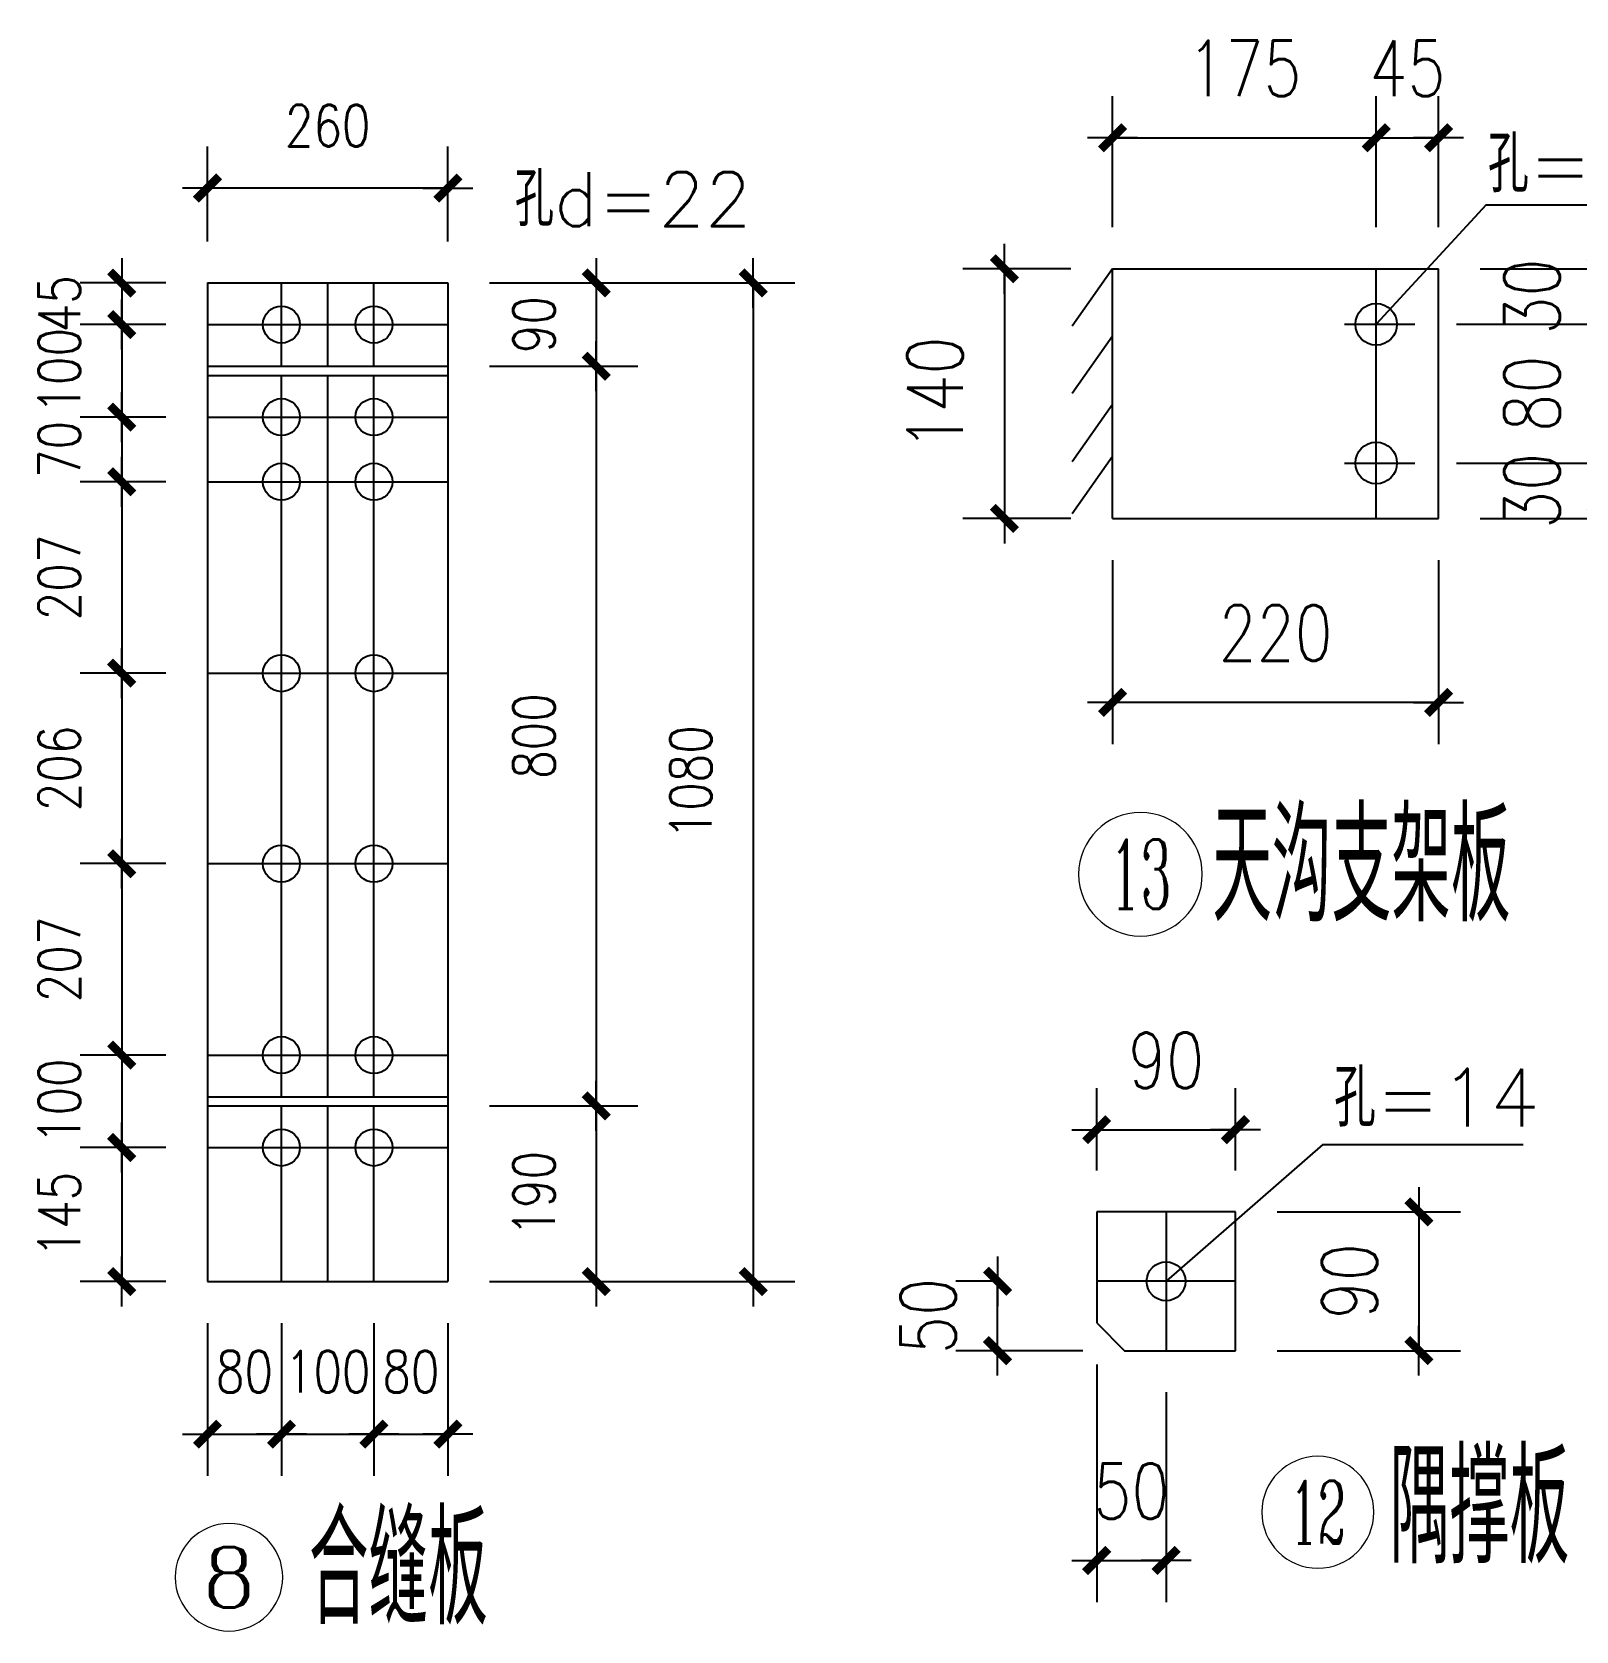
# Model space of a CAD drawing. Header units: millimetres. Extents: x 1471994 to 4527627, y -5186613 to -1927582.
# Drawn here: x 1502861 to 1506199, y -1979184 to -1975725 of the extents above; entities that cross this region are included whole.
import ezdxf
from ezdxf.enums import TextEntityAlignment as Align

# ---------------------------------------------------------------- set-up
doc = ezdxf.new("R2010")
doc.units = ezdxf.units.MM
doc.header["$LTSCALE"] = 1000
doc.header["$PDMODE"] = 34
doc.linetypes.add('CENTER', pattern=[50.8, 31.75, -6.35, 6.35, -6.35])
doc.layers.add('轴线层', color=1, linetype='CENTER', lineweight=15)
doc.layers.add('钢架', color=7, linetype='Continuous', lineweight=25)
doc.styles.add('COMPLEX', font='COMPLEX')
doc.styles.add('DIM_FONT', font='simplex.shx', dxfattribs={"width": 0.8, "bigfont": 'hztxt.shx'})
doc.styles.add('hz', font='gbenor.shx', dxfattribs={"width": 0.75, "height": 100, "bigfont": 'gbcbig.shx'})
doc.styles.get("Standard").update_dxf_attribs({"font": 'txt', "bigfont": 'gbcbig.shx'})
doc.dimstyles.new('WGH(2)', dxfattribs={"dimscale": 1.2, "dimtxt": 100, "dimasz": 0.5, "dimexe": 75, "dimexo": 75, "dimgap": 75, "dimtad": 1, "dimdec": 0, "dimlfac": 0.5, "dimzin": 0, "dimdsep": 46, "dimtxsty": 'DIM_FONT', "dimblk1": '_DIMX', "dimblk2": '_DIMX', "dimsah": 1, "dimcen": 0.09, "dimclrd": 3, "dimclre": 3, "dimclrt": 7, "dimadec": 0, "dimazin": 0, "dimtfac": 1, "dimtdec": 0, "dimtix": 1, "dimtmove": 2, "dimatfit": 3, "dimldrblk": '_DIMX', "dimfxl": 1, "dimtolj": 1, "dimtzin": 0, "dimarcsym": 0})
doc.dimstyles.new('WGH(3)', dxfattribs={"dimscale": 1.2, "dimtxt": 100, "dimasz": 0.3, "dimexe": 75, "dimexo": 75, "dimgap": 75, "dimtad": 1, "dimdec": 0, "dimlfac": 0.333333, "dimzin": 0, "dimdsep": 46, "dimtxsty": 'DIM_FONT', "dimblk1": '_DIMX', "dimblk2": '_DIMX', "dimsah": 1, "dimcen": 0.09, "dimclrd": 3, "dimclre": 3, "dimclrt": 7, "dimazin": 0, "dimtfac": 1, "dimtdec": 0, "dimtix": 1, "dimtmove": 2, "dimatfit": 3, "dimldrblk": '_DIMX', "dimfxl": 1, "dimtolj": 1, "dimtzin": 0, "dimarcsym": 0})

# ---------------------------------------------------------------- blocks, each defined once
blk = doc.blocks.new('_DIMX')
blk.add_line((-150, 0), (150, 0))
at = {"const_width": 50}
blk.add_lwpolyline([(-70, -70), (70, 70)], dxfattribs=at)
blk = doc.blocks.new('*D522')
at = {"color": 3, "lineweight": -2}
for p, q in [((1503150, -1976268.3), (1502964.7, -1976268.3)), ((1503054.7, -1976267.9), (1503054.7, -1976267.6)), ((1503054.7, -1976268.3), (1503054.7, -1976358.3)), ((1503150, -1976358.3), (1502964.7, -1976358.3)), ((1503054.7, -1976358.7), (1503054.7, -1976359))]:
    blk.add_line(p, q, dxfattribs=at)
at = {"layer": 'Defpoints', "color": 0}
for p in [(1503240, -1976268.3), (1503054.7, -1976358.3), (1503240, -1976358.3)]:
    blk.add_point(p, dxfattribs=at)
at = {"color": 3, "lineweight": -2, "xscale": 0.36, "yscale": 0.36, "zscale": 0.36}
for p, rotation in [((1503054.7, -1976268.3), 270), ((1503054.7, -1976358.3), 90)]:
    blk.add_blockref('_DIMX', p, dxfattribs=dict(at, rotation=rotation))
at = {"color": 7, "insert": (1502919.7, -1976313.3), "char_height": 90, "attachment_point": 5, "rotation": 90, "style": 'DIM_FONT'}
blk.add_mtext('\\A1;45', dxfattribs=at)
blk = doc.blocks.new('*D523')
at = {"color": 3, "lineweight": -2}
for p, q in [((1503150, -1976358.3), (1502964.7, -1976358.3)), ((1503054.7, -1976357.9), (1503054.7, -1976357.6)), ((1503054.7, -1976358.3), (1503054.7, -1976558.3)), ((1503150, -1976558.3), (1502964.7, -1976558.3)), ((1503054.7, -1976558.7), (1503054.7, -1976559))]:
    blk.add_line(p, q, dxfattribs=at)
at = {"layer": 'Defpoints', "color": 0}
for p in [(1503240, -1976358.3), (1503054.7, -1976558.3), (1503240, -1976558.3)]:
    blk.add_point(p, dxfattribs=at)
at = {"color": 3, "lineweight": -2, "xscale": 0.36, "yscale": 0.36, "zscale": 0.36}
for p, rotation in [((1503054.7, -1976358.3), 270), ((1503054.7, -1976558.3), 90)]:
    blk.add_blockref('_DIMX', p, dxfattribs=dict(at, rotation=rotation))
at = {"color": 7, "insert": (1502919.7, -1976458.3), "char_height": 90, "attachment_point": 5, "rotation": 90, "style": 'DIM_FONT'}
blk.add_mtext('\\A1;100', dxfattribs=at)
blk = doc.blocks.new('*D524')
at = {"color": 3, "lineweight": -2}
for p, q in [((1503150, -1976558.3), (1502964.7, -1976558.3)), ((1503054.7, -1976557.9), (1503054.7, -1976557.6)), ((1503054.7, -1976558.3), (1503054.7, -1976698.3)), ((1503150, -1976698.3), (1502964.7, -1976698.3)), ((1503054.7, -1976698.7), (1503054.7, -1976699))]:
    blk.add_line(p, q, dxfattribs=at)
at = {"layer": 'Defpoints', "color": 0}
for p in [(1503240, -1976558.3), (1503054.7, -1976698.3), (1503240, -1976698.3)]:
    blk.add_point(p, dxfattribs=at)
at = {"color": 3, "lineweight": -2, "xscale": 0.36, "yscale": 0.36, "zscale": 0.36}
for p, rotation in [((1503054.7, -1976558.3), 270), ((1503054.7, -1976698.3), 90)]:
    blk.add_blockref('_DIMX', p, dxfattribs=dict(at, rotation=rotation))
at = {"color": 7, "insert": (1502919.7, -1976628.3), "char_height": 90, "attachment_point": 5, "rotation": 90, "style": 'DIM_FONT'}
blk.add_mtext('\\A1;70', dxfattribs=at)
blk = doc.blocks.new('*D525')
at = {"color": 3, "lineweight": -2}
for p, q in [((1503150, -1976698.3), (1502964.7, -1976698.3)), ((1503054.7, -1976698.7), (1503054.7, -1977111.9)), ((1503150, -1977112.3), (1502964.7, -1977112.3))]:
    blk.add_line(p, q, dxfattribs=at)
at = {"layer": 'Defpoints', "color": 0}
for p in [(1503240, -1976698.3), (1503054.7, -1977112.3), (1503240, -1977112.3)]:
    blk.add_point(p, dxfattribs=at)
at = {"color": 3, "lineweight": -2, "xscale": 0.36, "yscale": 0.36, "zscale": 0.36}
for p, rotation in [((1503054.7, -1976698.3), 90), ((1503054.7, -1977112.3), 270)]:
    blk.add_blockref('_DIMX', p, dxfattribs=dict(at, rotation=rotation))
at = {"color": 7, "insert": (1502919.7, -1976905.3), "char_height": 90, "attachment_point": 5, "rotation": 90, "style": 'DIM_FONT'}
blk.add_mtext('\\A1;207', dxfattribs=at)
blk = doc.blocks.new('*D526')
at = {"color": 3, "lineweight": -2}
for p, q in [((1503150, -1977112.3), (1502964.7, -1977112.3)), ((1503054.7, -1977112.7), (1503054.7, -1977523.9)), ((1503150, -1977524.3), (1502964.7, -1977524.3))]:
    blk.add_line(p, q, dxfattribs=at)
at = {"layer": 'Defpoints', "color": 0}
for p in [(1503240, -1977112.3), (1503054.7, -1977524.3), (1503240, -1977524.3)]:
    blk.add_point(p, dxfattribs=at)
at = {"color": 3, "lineweight": -2, "xscale": 0.36, "yscale": 0.36, "zscale": 0.36}
for p, rotation in [((1503054.7, -1977112.3), 90), ((1503054.7, -1977524.3), 270)]:
    blk.add_blockref('_DIMX', p, dxfattribs=dict(at, rotation=rotation))
at = {"color": 7, "insert": (1502919.7, -1977318.3), "char_height": 90, "attachment_point": 5, "rotation": 90, "style": 'DIM_FONT'}
blk.add_mtext('\\A1;206', dxfattribs=at)
blk = doc.blocks.new('*D527')
at = {"color": 3, "lineweight": -2}
for p, q in [((1503150, -1977524.3), (1502964.7, -1977524.3)), ((1503054.7, -1977524.7), (1503054.7, -1977937.9)), ((1503150, -1977938.3), (1502964.7, -1977938.3))]:
    blk.add_line(p, q, dxfattribs=at)
at = {"layer": 'Defpoints', "color": 0}
for p in [(1503240, -1977524.3), (1503054.7, -1977938.3), (1503240, -1977938.3)]:
    blk.add_point(p, dxfattribs=at)
at = {"color": 3, "lineweight": -2, "xscale": 0.36, "yscale": 0.36, "zscale": 0.36}
for p, rotation in [((1503054.7, -1977524.3), 90), ((1503054.7, -1977938.3), 270)]:
    blk.add_blockref('_DIMX', p, dxfattribs=dict(at, rotation=rotation))
at = {"color": 7, "insert": (1502919.7, -1977731.3), "char_height": 90, "attachment_point": 5, "rotation": 90, "style": 'DIM_FONT'}
blk.add_mtext('\\A1;207', dxfattribs=at)
blk = doc.blocks.new('*D528')
at = {"color": 3, "lineweight": -2}
for p, q in [((1503150, -1977938.3), (1502964.7, -1977938.3)), ((1503054.7, -1977937.9), (1503054.7, -1977937.6)), ((1503054.7, -1977938.3), (1503054.7, -1978138.3)), ((1503150, -1978138.3), (1502964.7, -1978138.3)), ((1503054.7, -1978138.7), (1503054.7, -1978139))]:
    blk.add_line(p, q, dxfattribs=at)
at = {"layer": 'Defpoints', "color": 0}
for p in [(1503240, -1977938.3), (1503054.7, -1978138.3), (1503240, -1978138.3)]:
    blk.add_point(p, dxfattribs=at)
at = {"color": 3, "lineweight": -2, "xscale": 0.36, "yscale": 0.36, "zscale": 0.36}
for p, rotation in [((1503054.7, -1977938.3), 270), ((1503054.7, -1978138.3), 90)]:
    blk.add_blockref('_DIMX', p, dxfattribs=dict(at, rotation=rotation))
at = {"color": 7, "insert": (1502919.7, -1978038.3), "char_height": 90, "attachment_point": 5, "rotation": 90, "style": 'DIM_FONT'}
blk.add_mtext('\\A1;100', dxfattribs=at)
blk = doc.blocks.new('*D529')
at = {"color": 3, "lineweight": -2}
for p, q in [((1503150, -1978138.3), (1502964.7, -1978138.3)), ((1503054.7, -1978137.9), (1503054.7, -1978137.6)), ((1503054.7, -1978138.3), (1503054.7, -1978428.3)), ((1503150, -1978428.3), (1502964.7, -1978428.3)), ((1503054.7, -1978428.7), (1503054.7, -1978429))]:
    blk.add_line(p, q, dxfattribs=at)
at = {"layer": 'Defpoints', "color": 0}
for p in [(1503240, -1978138.3), (1503054.7, -1978428.3), (1503240, -1978428.3)]:
    blk.add_point(p, dxfattribs=at)
at = {"color": 3, "lineweight": -2, "xscale": 0.36, "yscale": 0.36, "zscale": 0.36}
for p, rotation in [((1503054.7, -1978138.3), 270), ((1503054.7, -1978428.3), 90)]:
    blk.add_blockref('_DIMX', p, dxfattribs=dict(at, rotation=rotation))
at = {"color": 7, "insert": (1502919.7, -1978283.3), "char_height": 90, "attachment_point": 5, "rotation": 90, "style": 'DIM_FONT'}
blk.add_mtext('\\A1;145', dxfattribs=at)
blk = doc.blocks.new('*D530')
at = {"color": 3, "lineweight": -2}
for p, q in [((1503240, -1976178.3), (1503240, -1975972.9)), ((1503760, -1976178.3), (1503760, -1975972.9)), ((1503759.7, -1976062.9), (1503240.4, -1976062.9))]:
    blk.add_line(p, q, dxfattribs=at)
at = {"layer": 'Defpoints', "color": 0}
for p in [(1503240, -1976062.9), (1503240, -1976268.3), (1503760, -1976268.3)]:
    blk.add_point(p, dxfattribs=at)
at = {"color": 3, "lineweight": -2, "xscale": 0.36, "yscale": 0.36, "zscale": 0.36, "rotation": 180}
blk.add_blockref('_DIMX', (1503240, -1976062.9), dxfattribs=at)
at = {"color": 3, "lineweight": -2, "xscale": 0.36, "yscale": 0.36, "zscale": 0.36}
blk.add_blockref('_DIMX', (1503760, -1976062.9), dxfattribs=at)
at = {"color": 7, "insert": (1503500, -1975927.9), "char_height": 90, "attachment_point": 5, "style": 'DIM_FONT'}
blk.add_mtext('\\A1;260', dxfattribs=at)
blk = doc.blocks.new('*D531')
at = {"color": 3, "lineweight": -2}
for p, q in [((1503850, -1976268.3), (1504170.8, -1976268.3)), ((1504080.8, -1976267.9), (1504080.8, -1976267.6)), ((1504080.8, -1976268.3), (1504080.8, -1976448.3)), ((1503850, -1976448.3), (1504170.8, -1976448.3)), ((1504080.8, -1976448.7), (1504080.8, -1976449))]:
    blk.add_line(p, q, dxfattribs=at)
at = {"layer": 'Defpoints', "color": 0}
for p in [(1503760, -1976268.3), (1503760, -1976448.3), (1504080.8, -1976448.3)]:
    blk.add_point(p, dxfattribs=at)
at = {"color": 3, "lineweight": -2, "xscale": 0.36, "yscale": 0.36, "zscale": 0.36}
for p, rotation in [((1504080.8, -1976268.3), 270), ((1504080.8, -1976448.3), 90)]:
    blk.add_blockref('_DIMX', p, dxfattribs=dict(at, rotation=rotation))
at = {"color": 7, "insert": (1503945.8, -1976358.3), "char_height": 90, "attachment_point": 5, "rotation": 90, "style": 'DIM_FONT'}
blk.add_mtext('\\A1;90', dxfattribs=at)
blk = doc.blocks.new('*D532')
at = {"color": 3, "lineweight": -2}
for p, q in [((1503850, -1976448.3), (1504170.8, -1976448.3)), ((1504080.8, -1976448.7), (1504080.8, -1978047.9)), ((1503850, -1978048.3), (1504170.8, -1978048.3))]:
    blk.add_line(p, q, dxfattribs=at)
at = {"layer": 'Defpoints', "color": 0}
for p in [(1503760, -1976448.3), (1503760, -1978048.3), (1504080.8, -1978048.3)]:
    blk.add_point(p, dxfattribs=at)
at = {"color": 3, "lineweight": -2, "xscale": 0.36, "yscale": 0.36, "zscale": 0.36}
for p, rotation in [((1504080.8, -1976448.3), 90), ((1504080.8, -1978048.3), 270)]:
    blk.add_blockref('_DIMX', p, dxfattribs=dict(at, rotation=rotation))
at = {"color": 7, "insert": (1503945.8, -1977248.3), "char_height": 90, "attachment_point": 5, "rotation": 90, "style": 'DIM_FONT'}
blk.add_mtext('\\A1;800', dxfattribs=at)
blk = doc.blocks.new('*D533')
at = {"color": 3, "lineweight": -2}
for p, q in [((1503850, -1978048.3), (1504170.8, -1978048.3)), ((1504080.8, -1978048.7), (1504080.8, -1978427.9)), ((1503850, -1978428.3), (1504170.8, -1978428.3))]:
    blk.add_line(p, q, dxfattribs=at)
at = {"layer": 'Defpoints', "color": 0}
for p in [(1503760, -1978048.3), (1503760, -1978428.3), (1504080.8, -1978428.3)]:
    blk.add_point(p, dxfattribs=at)
at = {"color": 3, "lineweight": -2, "xscale": 0.36, "yscale": 0.36, "zscale": 0.36}
for p, rotation in [((1504080.8, -1978048.3), 90), ((1504080.8, -1978428.3), 270)]:
    blk.add_blockref('_DIMX', p, dxfattribs=dict(at, rotation=rotation))
at = {"color": 7, "insert": (1503945.8, -1978238.3), "char_height": 90, "attachment_point": 5, "rotation": 90, "style": 'DIM_FONT'}
blk.add_mtext('\\A1;190', dxfattribs=at)
blk = doc.blocks.new('*D534')
at = {"color": 3, "lineweight": -2}
for p, q in [((1503240, -1978518.3), (1503240, -1978848.2)), ((1503400, -1978518.3), (1503400, -1978848.2)), ((1503239.7, -1978758.2), (1503239.3, -1978758.2)), ((1503240, -1978758.2), (1503400, -1978758.2)), ((1503400.4, -1978758.2), (1503400.8, -1978758.2))]:
    blk.add_line(p, q, dxfattribs=at)
at = {"layer": 'Defpoints', "color": 0}
for p in [(1503240, -1978428.3), (1503400, -1978428.3), (1503400, -1978758.2)]:
    blk.add_point(p, dxfattribs=at)
at = {"color": 3, "lineweight": -2, "xscale": 0.36, "yscale": 0.36, "zscale": 0.36}
blk.add_blockref('_DIMX', (1503240, -1978758.2), dxfattribs=at)
at = {"color": 3, "lineweight": -2, "xscale": 0.36, "yscale": 0.36, "zscale": 0.36, "rotation": 180}
blk.add_blockref('_DIMX', (1503400, -1978758.2), dxfattribs=at)
at = {"color": 7, "insert": (1503320, -1978623.2), "char_height": 90, "attachment_point": 5, "style": 'DIM_FONT'}
blk.add_mtext('\\A1;80', dxfattribs=at)
blk = doc.blocks.new('*D535')
at = {"color": 3, "lineweight": -2}
for p, q in [((1503400, -1978518.3), (1503400, -1978848.2)), ((1503600, -1978518.3), (1503600, -1978848.2)), ((1503399.7, -1978758.2), (1503399.3, -1978758.2)), ((1503400, -1978758.2), (1503600, -1978758.2)), ((1503600.4, -1978758.2), (1503600.8, -1978758.2))]:
    blk.add_line(p, q, dxfattribs=at)
at = {"layer": 'Defpoints', "color": 0}
for p in [(1503400, -1978428.3), (1503600, -1978428.3), (1503600, -1978758.2)]:
    blk.add_point(p, dxfattribs=at)
at = {"color": 3, "lineweight": -2, "xscale": 0.36, "yscale": 0.36, "zscale": 0.36}
blk.add_blockref('_DIMX', (1503400, -1978758.2), dxfattribs=at)
at = {"color": 3, "lineweight": -2, "xscale": 0.36, "yscale": 0.36, "zscale": 0.36, "rotation": 180}
blk.add_blockref('_DIMX', (1503600, -1978758.2), dxfattribs=at)
at = {"color": 7, "insert": (1503500, -1978623.2), "char_height": 90, "attachment_point": 5, "style": 'DIM_FONT'}
blk.add_mtext('\\A1;100', dxfattribs=at)
blk = doc.blocks.new('*D536')
at = {"color": 3, "lineweight": -2}
for p, q in [((1503600, -1978518.3), (1503600, -1978848.2)), ((1503760, -1978518.3), (1503760, -1978848.2)), ((1503599.7, -1978758.2), (1503599.3, -1978758.2)), ((1503600, -1978758.2), (1503760, -1978758.2)), ((1503760.4, -1978758.2), (1503760.8, -1978758.2))]:
    blk.add_line(p, q, dxfattribs=at)
at = {"layer": 'Defpoints', "color": 0}
for p in [(1503600, -1978428.3), (1503760, -1978428.3), (1503760, -1978758.2)]:
    blk.add_point(p, dxfattribs=at)
at = {"color": 3, "lineweight": -2, "xscale": 0.36, "yscale": 0.36, "zscale": 0.36}
blk.add_blockref('_DIMX', (1503600, -1978758.2), dxfattribs=at)
at = {"color": 3, "lineweight": -2, "xscale": 0.36, "yscale": 0.36, "zscale": 0.36, "rotation": 180}
blk.add_blockref('_DIMX', (1503760, -1978758.2), dxfattribs=at)
at = {"color": 7, "insert": (1503680, -1978623.2), "char_height": 90, "attachment_point": 5, "style": 'DIM_FONT'}
blk.add_mtext('\\A1;80', dxfattribs=at)
blk = doc.blocks.new('*D537')
at = {"color": 3, "lineweight": -2}
for p, q in [((1503850, -1976268.3), (1504510.2, -1976268.3)), ((1504420.2, -1976268.7), (1504420.2, -1978427.9)), ((1503850, -1978428.3), (1504510.2, -1978428.3))]:
    blk.add_line(p, q, dxfattribs=at)
at = {"layer": 'Defpoints', "color": 0}
for p in [(1503760, -1976268.3), (1503760, -1978428.3), (1504420.2, -1978428.3)]:
    blk.add_point(p, dxfattribs=at)
at = {"color": 3, "lineweight": -2, "xscale": 0.36, "yscale": 0.36, "zscale": 0.36}
for p, rotation in [((1504420.2, -1976268.3), 90), ((1504420.2, -1978428.3), 270)]:
    blk.add_blockref('_DIMX', p, dxfattribs=dict(at, rotation=rotation))
at = {"color": 7, "insert": (1504285.2, -1977348.3), "char_height": 90, "attachment_point": 5, "rotation": 90, "style": 'DIM_FONT'}
blk.add_mtext('\\A1;1080', dxfattribs=at)
blk = doc.blocks.new('轴线标号')
at = {"lineweight": 13}
blk.add_circle((0, 0), 0.5, dxfattribs=at)
at = {"layer": '钢架', "lineweight": 13, "style": 'COMPLEX', "width": 1.041667}
blk.add_attdef('A', text='', height=0.56, dxfattribs=at).set_placement((-0.25, -0.28), (0.25, -0.28), align=Align.FIT)
blk = doc.blocks.new('*D538')
at = {"color": 3, "lineweight": -2}
for p, q in [((1505197.1, -1976147.7), (1505197.1, -1975864.1)), ((1505767.1, -1976147.7), (1505767.1, -1975864.1)), ((1505197.4, -1975954.1), (1505766.7, -1975954.1))]:
    blk.add_line(p, q, dxfattribs=at)
at = {"layer": 'Defpoints', "color": 0}
for p in [(1505767.1, -1975954.1), (1505197.1, -1976237.7), (1505767.1, -1976237.7)]:
    blk.add_point(p, dxfattribs=at)
at = {"color": 3, "lineweight": -2, "xscale": 0.36, "yscale": 0.36, "zscale": 0.36, "rotation": 180}
blk.add_blockref('_DIMX', (1505197.1, -1975954.1), dxfattribs=at)
at = {"color": 3, "lineweight": -2, "xscale": 0.36, "yscale": 0.36, "zscale": 0.36}
blk.add_blockref('_DIMX', (1505767.1, -1975954.1), dxfattribs=at)
at = {"color": 7, "insert": (1505482.1, -1975804.1), "char_height": 120, "attachment_point": 5, "style": 'DIM_FONT'}
blk.add_mtext('\\A1;175', dxfattribs=at)
blk = doc.blocks.new('*D539')
at = {"color": 3, "lineweight": -2}
for p, q in [((1505767.1, -1976147.7), (1505767.1, -1975864.1)), ((1505902.1, -1976147.7), (1505902.1, -1975864.1)), ((1505766.7, -1975954.1), (1505766.4, -1975954.1)), ((1505767.1, -1975954.1), (1505902.1, -1975954.1)), ((1505902.4, -1975954.1), (1505902.8, -1975954.1))]:
    blk.add_line(p, q, dxfattribs=at)
at = {"layer": 'Defpoints', "color": 0}
for p in [(1505902.1, -1975954.1), (1505767.1, -1976237.7), (1505902.1, -1976237.7)]:
    blk.add_point(p, dxfattribs=at)
at = {"color": 3, "lineweight": -2, "xscale": 0.36, "yscale": 0.36, "zscale": 0.36}
blk.add_blockref('_DIMX', (1505767.1, -1975954.1), dxfattribs=at)
at = {"color": 3, "lineweight": -2, "xscale": 0.36, "yscale": 0.36, "zscale": 0.36, "rotation": 180}
blk.add_blockref('_DIMX', (1505902.1, -1975954.1), dxfattribs=at)
at = {"color": 7, "insert": (1505834.6, -1975804.1), "char_height": 120, "attachment_point": 5, "style": 'DIM_FONT'}
blk.add_mtext('\\A1;45', dxfattribs=at)
blk = doc.blocks.new('*D540')
at = {"color": 3, "lineweight": -2}
for p, q in [((1505107.1, -1976237.7), (1504873.2, -1976237.7)), ((1504963.2, -1976238.1), (1504963.2, -1976777.4)), ((1505107.1, -1976777.7), (1504873.2, -1976777.7))]:
    blk.add_line(p, q, dxfattribs=at)
at = {"layer": 'Defpoints', "color": 0}
for p in [(1505197.1, -1976237.7), (1504963.2, -1976777.7), (1505197.1, -1976777.7)]:
    blk.add_point(p, dxfattribs=at)
at = {"color": 3, "lineweight": -2, "xscale": 0.36, "yscale": 0.36, "zscale": 0.36}
for p, rotation in [((1504963.2, -1976237.7), 90), ((1504963.2, -1976777.7), 270)]:
    blk.add_blockref('_DIMX', p, dxfattribs=dict(at, rotation=rotation))
at = {"color": 7, "insert": (1504813.2, -1976507.7), "char_height": 120, "attachment_point": 5, "rotation": 90, "style": 'DIM_FONT'}
blk.add_mtext('\\A1;140', dxfattribs=at)
blk = doc.blocks.new('*D541')
at = {"color": 3, "lineweight": -2}
for p, q in [((1505992.1, -1976237.7), (1506344, -1976237.7)), ((1506254, -1976237.4), (1506254, -1976237)), ((1506254, -1976237.7), (1506254, -1976357.7)), ((1505940.5, -1976357.7), (1506344, -1976357.7)), ((1506254, -1976358.1), (1506254, -1976358.5))]:
    blk.add_line(p, q, dxfattribs=at)
at = {"layer": 'Defpoints', "color": 0}
for p in [(1505902.1, -1976237.7), (1505850.5, -1976357.7), (1506254, -1976357.7)]:
    blk.add_point(p, dxfattribs=at)
at = {"color": 3, "lineweight": -2, "xscale": 0.36, "yscale": 0.36, "zscale": 0.36}
for p, rotation in [((1506254, -1976237.7), 270), ((1506254, -1976357.7), 90)]:
    blk.add_blockref('_DIMX', p, dxfattribs=dict(at, rotation=rotation))
at = {"color": 7, "insert": (1506104, -1976297.7), "char_height": 120, "attachment_point": 5, "rotation": 90, "style": 'DIM_FONT'}
blk.add_mtext('\\A1;30', dxfattribs=at)
blk = doc.blocks.new('*D542')
at = {"color": 3, "lineweight": -2}
for p, q in [((1505940.5, -1976357.7), (1506344, -1976357.7)), ((1506254, -1976357.4), (1506254, -1976357)), ((1506254, -1976357.7), (1506254, -1976657.7)), ((1505940.5, -1976657.7), (1506344, -1976657.7)), ((1506254, -1976658.1), (1506254, -1976658.5))]:
    blk.add_line(p, q, dxfattribs=at)
at = {"layer": 'Defpoints', "color": 0}
for p in [(1505850.5, -1976357.7), (1505850.5, -1976657.7), (1506254, -1976657.7)]:
    blk.add_point(p, dxfattribs=at)
at = {"color": 3, "lineweight": -2, "xscale": 0.36, "yscale": 0.36, "zscale": 0.36}
for p, rotation in [((1506254, -1976357.7), 270), ((1506254, -1976657.7), 90)]:
    blk.add_blockref('_DIMX', p, dxfattribs=dict(at, rotation=rotation))
at = {"color": 7, "insert": (1506104, -1976507.7), "char_height": 120, "attachment_point": 5, "rotation": 90, "style": 'DIM_FONT'}
blk.add_mtext('\\A1;80', dxfattribs=at)
blk = doc.blocks.new('*D543')
at = {"color": 3, "lineweight": -2}
for p, q in [((1505940.5, -1976657.7), (1506344, -1976657.7)), ((1506254, -1976657.4), (1506254, -1976657)), ((1506254, -1976657.7), (1506254, -1976777.7)), ((1505992.1, -1976777.7), (1506344, -1976777.7)), ((1506254, -1976778.1), (1506254, -1976778.5))]:
    blk.add_line(p, q, dxfattribs=at)
at = {"layer": 'Defpoints', "color": 0}
for p in [(1505850.5, -1976657.7), (1505902.1, -1976777.7), (1506254, -1976777.7)]:
    blk.add_point(p, dxfattribs=at)
at = {"color": 3, "lineweight": -2, "xscale": 0.36, "yscale": 0.36, "zscale": 0.36}
for p, rotation in [((1506254, -1976657.7), 270), ((1506254, -1976777.7), 90)]:
    blk.add_blockref('_DIMX', p, dxfattribs=dict(at, rotation=rotation))
at = {"color": 7, "insert": (1506104, -1976717.7), "char_height": 120, "attachment_point": 5, "rotation": 90, "style": 'DIM_FONT'}
blk.add_mtext('\\A1;30', dxfattribs=at)
blk = doc.blocks.new('*D544')
at = {"color": 3, "lineweight": -2}
for p, q in [((1505197.1, -1976867.7), (1505197.1, -1977265.5)), ((1505902.1, -1976867.7), (1505902.1, -1977265.5)), ((1505901.7, -1977175.5), (1505197.4, -1977175.5))]:
    blk.add_line(p, q, dxfattribs=at)
at = {"layer": 'Defpoints', "color": 0}
for p in [(1505197.1, -1976777.7), (1505902.1, -1976777.7), (1505197.1, -1977175.5)]:
    blk.add_point(p, dxfattribs=at)
at = {"color": 3, "lineweight": -2, "xscale": 0.36, "yscale": 0.36, "zscale": 0.36, "rotation": 180}
blk.add_blockref('_DIMX', (1505197.1, -1977175.5), dxfattribs=at)
at = {"color": 3, "lineweight": -2, "xscale": 0.36, "yscale": 0.36, "zscale": 0.36}
blk.add_blockref('_DIMX', (1505902.1, -1977175.5), dxfattribs=at)
at = {"color": 7, "insert": (1505549.6, -1977025.5), "char_height": 120, "attachment_point": 5, "style": 'DIM_FONT'}
blk.add_mtext('\\A1;220', dxfattribs=at)
blk = doc.blocks.new('*D488')
at = {"color": 3, "lineweight": -2}
for p, q in [((1505162.8, -1978187.7), (1505162.8, -1978009.8)), ((1505462.8, -1978187.7), (1505462.8, -1978009.8)), ((1505162.5, -1978099.8), (1505162.1, -1978099.8)), ((1505162.8, -1978099.8), (1505462.8, -1978099.8)), ((1505463.2, -1978099.8), (1505463.5, -1978099.8))]:
    blk.add_line(p, q, dxfattribs=at)
at = {"layer": 'Defpoints', "color": 0}
for p in [(1505462.8, -1978099.8), (1505162.8, -1978277.7), (1505462.8, -1978277.7)]:
    blk.add_point(p, dxfattribs=at)
at = {"color": 3, "lineweight": -2, "xscale": 0.36, "yscale": 0.36, "zscale": 0.36}
blk.add_blockref('_DIMX', (1505162.8, -1978099.8), dxfattribs=at)
at = {"color": 3, "lineweight": -2, "xscale": 0.36, "yscale": 0.36, "zscale": 0.36, "rotation": 180}
blk.add_blockref('_DIMX', (1505462.8, -1978099.8), dxfattribs=at)
at = {"color": 7, "insert": (1505312.8, -1977949.8), "char_height": 120, "attachment_point": 5, "style": 'DIM_FONT'}
blk.add_mtext('\\A1;90', dxfattribs=at)
blk = doc.blocks.new('*D489')
at = {"color": 3, "lineweight": -2}
for p, q in [((1505552.8, -1978277.7), (1505949.5, -1978277.7)), ((1505859.5, -1978277.3), (1505859.5, -1978276.9)), ((1505859.5, -1978277.7), (1505859.5, -1978577.7)), ((1505552.8, -1978577.7), (1505949.5, -1978577.7)), ((1505859.5, -1978578), (1505859.5, -1978578.4))]:
    blk.add_line(p, q, dxfattribs=at)
at = {"layer": 'Defpoints', "color": 0}
for p in [(1505462.8, -1978277.7), (1505462.8, -1978577.7), (1505859.5, -1978577.7)]:
    blk.add_point(p, dxfattribs=at)
at = {"color": 3, "lineweight": -2, "xscale": 0.36, "yscale": 0.36, "zscale": 0.36}
for p, rotation in [((1505859.5, -1978277.7), 270), ((1505859.5, -1978577.7), 90)]:
    blk.add_blockref('_DIMX', p, dxfattribs=dict(at, rotation=rotation))
at = {"color": 7, "insert": (1505709.5, -1978427.7), "char_height": 120, "attachment_point": 5, "rotation": 90, "style": 'DIM_FONT'}
blk.add_mtext('\\A1;90', dxfattribs=at)
blk = doc.blocks.new('*D453')
at = {"color": 3, "lineweight": -2}
for p, q in [((1504956.7, -1978427.7), (1504858.4, -1978427.7)), ((1504948.4, -1978427.3), (1504948.4, -1978426.9)), ((1504948.4, -1978577.7), (1504948.4, -1978427.7)), ((1505132.8, -1978577.7), (1504858.4, -1978577.7)), ((1504948.4, -1978578), (1504948.4, -1978578.4))]:
    blk.add_line(p, q, dxfattribs=at)
at = {"layer": 'Defpoints', "color": 0}
for p in [(1504948.4, -1978427.7), (1505046.7, -1978427.7), (1505222.8, -1978577.7)]:
    blk.add_point(p, dxfattribs=at)
at = {"color": 3, "lineweight": -2, "xscale": 0.36, "yscale": 0.36, "zscale": 0.36}
for p, rotation in [((1504948.4, -1978427.7), 270), ((1504948.4, -1978577.7), 90)]:
    blk.add_blockref('_DIMX', p, dxfattribs=dict(at, rotation=rotation))
at = {"color": 7, "insert": (1504798.4, -1978502.7), "char_height": 120, "attachment_point": 5, "rotation": 90, "style": 'DIM_FONT'}
blk.add_mtext('\\A1;50', dxfattribs=at)
blk = doc.blocks.new('*D454')
at = {"color": 3, "lineweight": -2}
for p, q in [((1505162.8, -1978607.7), (1505162.8, -1979121.4)), ((1505312.8, -1978667.7), (1505312.8, -1979121.4)), ((1505162.5, -1979031.4), (1505162.1, -1979031.4)), ((1505162.8, -1979031.4), (1505312.8, -1979031.4)), ((1505313.2, -1979031.4), (1505313.5, -1979031.4))]:
    blk.add_line(p, q, dxfattribs=at)
at = {"layer": 'Defpoints', "color": 0}
for p in [(1505162.8, -1978517.7), (1505312.8, -1978577.7), (1505312.8, -1979031.4)]:
    blk.add_point(p, dxfattribs=at)
at = {"color": 3, "lineweight": -2, "xscale": 0.36, "yscale": 0.36, "zscale": 0.36}
blk.add_blockref('_DIMX', (1505162.8, -1979031.4), dxfattribs=at)
at = {"color": 3, "lineweight": -2, "xscale": 0.36, "yscale": 0.36, "zscale": 0.36, "rotation": 180}
blk.add_blockref('_DIMX', (1505312.8, -1979031.4), dxfattribs=at)
at = {"color": 7, "insert": (1505237.8, -1978881.4), "char_height": 120, "attachment_point": 5, "style": 'DIM_FONT'}
blk.add_mtext('\\A1;50', dxfattribs=at)

msp = doc.modelspace()

# ---------------------------------------------------------------- linework, layer by layer
for p, q in [((1506005.2, -1976099.3), (1505767.1, -1976357.7)), ((1506005.2, -1976099.3), (1506352.9, -1976099.3)), ((1505197.1, -1976237.7), (1505109.7, -1976361.8)), ((1505197.1, -1976777.7), (1505197.1, -1976237.7)), ((1503240, -1976268.3), (1503240, -1978428.3)), ((1503240, -1976268.3), (1503760, -1976268.3)), ((1503400, -1976448.3), (1503400, -1976268.3)), ((1503500, -1976448.3), (1503500, -1976268.3)), ((1503600, -1976448.3), (1503600, -1976268.3)), ((1503760, -1976268.3), (1503760, -1978428.3)), ((1503240, -1976358.3), (1503760, -1976358.3)), ((1505197.1, -1976383.2), (1505109.7, -1976507.2)), ((1503240, -1976448.3), (1503760, -1976448.3)), ((1503240, -1976468.3), (1503760, -1976468.3)), ((1503400, -1978028.3), (1503400, -1976468.3)), ((1503500, -1978028.3), (1503500, -1976468.3)), ((1503600, -1978028.3), (1503600, -1976468.3)), ((1505197.1, -1976531.2), (1505109.7, -1976655.3)), ((1503240, -1976558.3), (1503760, -1976558.3)), ((1505197.1, -1976643.6), (1505109.7, -1976767.6)), ((1503240, -1976698.3), (1503760, -1976698.3)), ((1503240, -1977112.3), (1503760, -1977112.3)), ((1503240, -1977524.3), (1503760, -1977524.3)), ((1503240, -1977938.3), (1503760, -1977938.3)), ((1503240, -1978028.3), (1503760, -1978028.3)), ((1503240, -1978048.3), (1503760, -1978048.3)), ((1503400, -1978428.3), (1503400, -1978048.3)), ((1503500, -1978428.3), (1503500, -1978048.3)), ((1503600, -1978428.3), (1503600, -1978048.3)), ((1505651.9, -1978131.8), (1505312.8, -1978427.7)), ((1503240, -1978138.3), (1503760, -1978138.3)), ((1503240, -1978428.3), (1503760, -1978428.3))]:
    msp.add_line(p, q)
at = {"color": 2}
for p, q in [((1505197.1, -1976237.7), (1505902.1, -1976237.7)), ((1505767.1, -1976777.7), (1505767.1, -1976237.7)), ((1505902.1, -1976777.7), (1505902.1, -1976237.7)), ((1505698.6, -1976357.7), (1505850.5, -1976357.7)), ((1505698.6, -1976657.7), (1505850.5, -1976657.7)), ((1505767.1, -1976657.7), (1505819.6, -1976657.7)), ((1505197.1, -1976777.7), (1505902.1, -1976777.7))]:
    msp.add_line(p, q, dxfattribs=at)
at = {"color": 1}
for p, q in [((1505651.9, -1978131.8), (1506084.7, -1978131.8)), ((1505162.8, -1978277.7), (1505162.8, -1978517.7)), ((1505462.8, -1978277.7), (1505162.8, -1978277.7)), ((1505312.8, -1978277.7), (1505312.8, -1978577.7)), ((1505462.8, -1978577.7), (1505462.8, -1978277.7)), ((1505462.8, -1978427.7), (1505162.8, -1978427.7)), ((1505162.8, -1978517.7), (1505222.8, -1978577.7)), ((1505222.8, -1978577.7), (1505462.8, -1978577.7))]:
    msp.add_line(p, q, dxfattribs=at)
for centre in [(1503400, -1976358.3), (1503600, -1976358.3), (1503400, -1976558.3), (1503600, -1976558.3), (1503400, -1976698.3), (1503600, -1976698.3), (1503400, -1977112.3), (1503600, -1977112.3), (1503400, -1977524.3), (1503600, -1977524.3), (1503400, -1977938.3), (1503600, -1977938.3), (1503400, -1978138.3), (1503600, -1978138.3)]:
    msp.add_circle(centre, 40)
at = {"color": 2}
for centre in [(1505767.1, -1976357.7), (1505767.1, -1976657.7)]:
    msp.add_circle(centre, 45, dxfattribs=at)
at = {"color": 1}
msp.add_circle((1505312.8, -1978427.7), 42, dxfattribs=at)

# ---------------------------------------------------------------- block references
ref = msp.add_blockref('轴线标号', (1505257.4, -1977547.2), dxfattribs=dict(xscale=-267.3736323388875, yscale=267.3736323389458, zscale=267.3736323387012))
ref.add_attrib('A', '13', dxfattribs={"layer": '钢架', "lineweight": 13, "height": 149.73, "style": 'COMPLEX', "width": 0.646552}).set_placement((1505190.6, -1977622.1), (1505324.3, -1977622.1), align=Align.FIT)
ref = msp.add_blockref('轴线标号', (1505640.9, -1978927.2), dxfattribs=dict(xscale=-242.1862611763645, yscale=242.1862611763063, zscale=242.1862611763598))
ref.add_attrib('A', '12', dxfattribs={"layer": '钢架', "lineweight": 13, "height": 135.62, "style": 'COMPLEX', "width": 0.646552}).set_placement((1505580.3, -1978995), (1505701.4, -1978995), align=Align.FIT)
ref = msp.add_blockref('轴线标号', (1503286.6, -1979067.8), dxfattribs=dict(xscale=-232.4988107294776, yscale=232.4988107295358, zscale=232.4988107293054))
ref.add_attrib('A', '8', dxfattribs={"layer": '钢架', "lineweight": 13, "height": 130.2, "style": 'COMPLEX', "width": 1.339286}).set_placement((1503228.5, -1979132.9), (1503344.7, -1979132.9), align=Align.FIT)

# ---------------------------------------------------------------- texts
at = {"layer": '轴线层', "color": 4, "linetype": 'ByBlock', "attachment_point": 1}
for insert, char_height in [((1506008.8, -1975949.6), 122.5), ((1505676.2, -1977968), 125)]:
    msp.add_mtext_dynamic_manual_height_columns('孔=14', width=1506.743, gutter_width=12.5, heights=[336], dxfattribs=dict(at, insert=insert, char_height=char_height))
at = {"layer": '轴线层', "color": 0, "linetype": 'ByBlock', "insert": (1503904.8, -1976028.3), "char_height": 117.21, "attachment_point": 1}
msp.add_mtext_dynamic_manual_height_columns('孔d=22', width=1506.743, gutter_width=12.5, heights=[336], dxfattribs=at).dxf.set("width", 1441.651)
at = {"layer": '钢架', "lineweight": 13, "attachment_point": 1, "style": 'hz'}
for s, insert, char_height, width in [('天沟支架板', (1505412.7, -1977410.1), 238.88, 978.981), ('隅撑板', (1505796.2, -1978797.4), 240, 1506.743), ('合缝板', (1503459.3, -1978930.7), 238.88, 978.981)]:
    msp.add_mtext(s, dxfattribs=dict(at, insert=insert, char_height=char_height, width=width))

# ---------------------------------------------------------------- dimensions: what is measured, and where the dimension line sits
for base, p1, p2, text, picture, middle in [((1505767.1, -1975954.1), (1505197.1, -1976237.7), (1505767.1, -1976237.7), '175', '*D538', (1505482.1, -1975804.1)), ((1505197.1, -1977175.5), (1505902.1, -1976777.7), (1505197.1, -1976777.7), '220', '*D544', (1505549.6, -1977025.5))]:
    dim = msp.add_linear_dim(base=base, p1=p1, p2=p2, text=text, dimstyle='WGH(3)')
    dim.commit()
    dim.dimension.update_dxf_attribs({"geometry": picture, "text_midpoint": middle})
dim = msp.add_linear_dim(base=(1505902.1, -1975954.1), p1=(1505767.1, -1976237.7), p2=(1505902.1, -1976237.7), dimstyle='WGH(3)')
dim.commit()
dim.dimension.update_dxf_attribs({"geometry": '*D539', "text_midpoint": (1505834.6, -1975804.1)})
for base, p1, p2, picture, middle in [((1503240, -1976062.9), (1503760, -1976268.3), (1503240, -1976268.3), '*D530', (1503500, -1975927.9)), ((1503400, -1978758.2), (1503240, -1978428.3), (1503400, -1978428.3), '*D534', (1503320, -1978623.2)), ((1503600, -1978758.2), (1503400, -1978428.3), (1503600, -1978428.3), '*D535', (1503500, -1978623.2)), ((1503760, -1978758.2), (1503600, -1978428.3), (1503760, -1978428.3), '*D536', (1503680, -1978623.2))]:
    dim = msp.add_linear_dim(base=base, p1=p1, p2=p2, dimstyle='WGH(2)', override={"dimtxt": 75, "dimasz": 0.3})
    dim.commit()
    dim.dimension.update_dxf_attribs({"geometry": picture, "text_midpoint": middle})
for base, p1, p2, text, picture, middle in [((1504963.2, -1976777.7), (1505197.1, -1976237.7), (1505197.1, -1976777.7), '140', '*D540', (1504813.2, -1976507.7)), ((1506254, -1976357.7), (1505902.1, -1976237.7), (1505850.5, -1976357.7), '30', '*D541', (1506104, -1976297.7)), ((1506254, -1976657.7), (1505850.5, -1976357.7), (1505850.5, -1976657.7), '80', '*D542', (1506104, -1976507.7)), ((1506254, -1976777.7), (1505850.5, -1976657.7), (1505902.1, -1976777.7), '30', '*D543', (1506104, -1976717.7))]:
    dim = msp.add_linear_dim(base=base, p1=p1, p2=p2, angle=90, text=text, dimstyle='WGH(3)')
    dim.commit()
    dim.dimension.update_dxf_attribs({"geometry": picture, "text_midpoint": middle})
for base, p1, p2, picture, middle in [((1503054.7, -1976358.3), (1503240, -1976268.3), (1503240, -1976358.3), '*D522', (1502919.7, -1976313.3)), ((1504080.8, -1976448.3), (1503760, -1976268.3), (1503760, -1976448.3), '*D531', (1503945.8, -1976358.3)), ((1504420.2, -1978428.3), (1503760, -1976268.3), (1503760, -1978428.3), '*D537', (1504285.2, -1977348.3)), ((1503054.7, -1976558.3), (1503240, -1976358.3), (1503240, -1976558.3), '*D523', (1502919.7, -1976458.3)), ((1504080.8, -1978048.3), (1503760, -1976448.3), (1503760, -1978048.3), '*D532', (1503945.8, -1977248.3)), ((1503054.7, -1976698.3), (1503240, -1976558.3), (1503240, -1976698.3), '*D524', (1502919.7, -1976628.3)), ((1503054.7, -1977112.3), (1503240, -1976698.3), (1503240, -1977112.3), '*D525', (1502919.7, -1976905.3)), ((1503054.7, -1977524.3), (1503240, -1977112.3), (1503240, -1977524.3), '*D526', (1502919.7, -1977318.3)), ((1503054.7, -1977938.3), (1503240, -1977524.3), (1503240, -1977938.3), '*D527', (1502919.7, -1977731.3)), ((1503054.7, -1978138.3), (1503240, -1977938.3), (1503240, -1978138.3), '*D528', (1502919.7, -1978038.3)), ((1504080.8, -1978428.3), (1503760, -1978048.3), (1503760, -1978428.3), '*D533', (1503945.8, -1978238.3)), ((1503054.7, -1978428.3), (1503240, -1978138.3), (1503240, -1978428.3), '*D529', (1502919.7, -1978283.3))]:
    dim = msp.add_linear_dim(base=base, p1=p1, p2=p2, angle=90, dimstyle='WGH(2)', override={"dimtxt": 75, "dimasz": 0.3})
    dim.commit()
    dim.dimension.update_dxf_attribs({"geometry": picture, "text_midpoint": middle})
at = {"color": 1}
dim = msp.add_linear_dim(base=(1505462.8, -1978099.8), p1=(1505162.8, -1978277.7), p2=(1505462.8, -1978277.7), text='90', dimstyle='WGH(3)', dxfattribs=at)
dim.commit()
dim.dimension.update_dxf_attribs({"geometry": '*D488', "text_midpoint": (1505312.8, -1977949.8)})
dim = msp.add_linear_dim(base=(1505859.5, -1978577.7), p1=(1505462.8, -1978277.7), p2=(1505462.8, -1978577.7), angle=90, text='90', dimstyle='WGH(3)', dxfattribs=at)
dim.commit()
dim.dimension.update_dxf_attribs({"geometry": '*D489', "text_midpoint": (1505709.5, -1978427.7)})
dim = msp.add_linear_dim(base=(1504948.4, -1978427.7), p1=(1505222.8, -1978577.7), p2=(1505046.7, -1978427.7), angle=90, dimstyle='WGH(3)', dxfattribs=at)
dim.commit()
dim.dimension.update_dxf_attribs({"geometry": '*D453', "text_midpoint": (1504798.4, -1978502.7)})
dim = msp.add_linear_dim(base=(1505312.8, -1979031.4), p1=(1505162.8, -1978517.7), p2=(1505312.8, -1978577.7), dimstyle='WGH(3)', dxfattribs=at)
dim.commit()
dim.dimension.update_dxf_attribs({"geometry": '*D454', "text_midpoint": (1505237.8, -1978881.4)})

doc.saveas('drawing.dxf')
